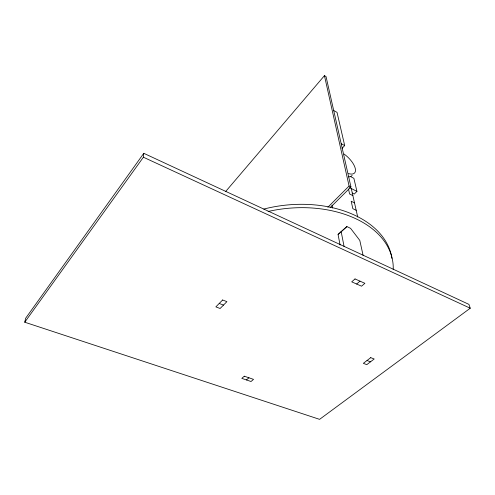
<?xml version="1.0" encoding="UTF-8"?>
<svg xmlns="http://www.w3.org/2000/svg" width="495" height="495" viewBox="0 0 495 495"><rect width="100%" height="100%" fill="white"/><g stroke="black" fill="none" stroke-linecap="round" stroke-linejoin="round"><path stroke-width="0.74" d="M24.75 322.214L143.395 157.218L143.785 153.308L468.926 304.376L470.25 308.218L319.584 419.352L24.75 322.214L25.666 318.229L143.785 153.308M225.683 191.485L324.448 75.648L326.032 76.57L350.955 186.974L330.14 207.721M342.039 148.389L344.693 145.586L337.027 112.371L333.692 110.503M327.832 207.269L349.086 186.015L324.448 75.648M350.175 176.387L353.882 178.311L356.938 191.41L354.234 194.071L352.18 193.025M340.084 244.976L338.066 234.469L346.896 226.568L350.584 228.337L359.791 240.397L363.107 255.371M346.896 226.568L338.066 234.469M246.442 379.95L248.923 377.784M356.654 284.025L359.976 281.135M219.229 303.447L223.486 305.093M367.03 360.502L370.47 361.833M143.395 157.218L470.25 308.218M356.196 210.319L352.836 208.655L351.19 201.224L354.519 202.888M352.879 195.624L349.588 193.96L348.486 188.985M349.383 187.549L356.938 191.41M349.086 186.015L350.955 186.974M341.185 143.692L344.693 145.586M351.271 188.515L357.706 217.014M341.142 231.542L344.099 246.547M332.015 205.06L332.578 208.042M352.143 175.36A15.79 6.93 43.4 0 1 348.542 176.826M344.105 154.069A15.84 6.887 43.4 0 1 355.28 168.517A15.84 6.887 43.4 0 1 348.529 173.572M268.08 211.489A100.893 66.033 -6.2 0 1 393.216 269.695M263.792 209.076A100.429 66.064 -6.2 0 1 391.922 258.365M222.626 299.989L215.863 306.875L220.114 308.496L226.896 301.647L222.626 299.989M244.295 376.2L241.814 378.372L251.033 381.509L253.527 379.362L244.295 376.2M355.026 278.939L351.71 281.847L361.554 286.19L364.889 283.313L355.026 278.939M370.749 357.65L363.342 363.33L366.783 364.648L374.201 358.993L370.749 357.65"/></g></svg>
